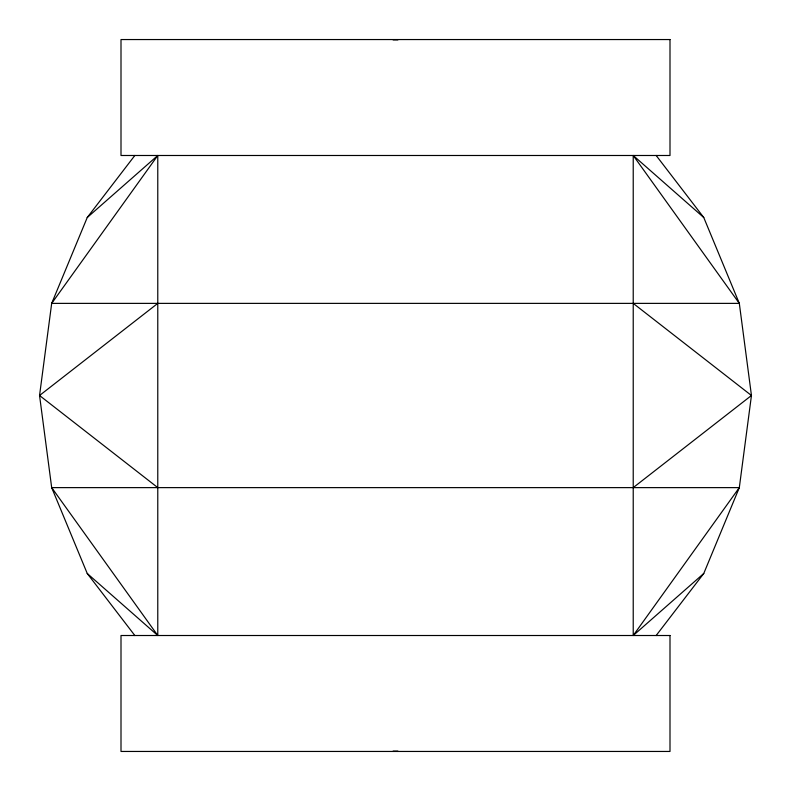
<?xml version="1.0" encoding="UTF-8"?>
<svg xmlns="http://www.w3.org/2000/svg" width="791" height="791" viewBox="0 0 791 791"><rect width="100%" height="100%" fill="white"/><g stroke="black" fill="none" stroke-linecap="round" stroke-linejoin="round"><path stroke-width="1.19" d="M134.875 155.441L87.237 217.525L51.682 303.378L39.55 395.5L51.682 487.622L87.237 573.475L134.875 635.559M656.125 635.559L703.763 573.475L739.318 487.622L751.45 395.5L739.318 303.378L703.763 217.525L656.125 155.441M87.237 573.475L157.775 635.509L157.775 155.491L51.682 303.378L739.318 303.378L633.225 155.491L633.225 635.509L703.763 573.475M633.225 635.509L739.318 487.622L51.682 487.622L157.775 635.509M87.237 217.525L157.775 155.491M157.775 303.378L39.55 395.5L157.775 487.622M633.225 487.622L751.45 395.5L633.225 303.378M393.078 39.866L397.922 39.866M397.922 751.134L393.078 751.134M633.225 155.491L703.763 217.525M669.997 39.55L121.003 39.55L121.003 155.491L669.997 155.491L669.997 39.55M669.997 635.509L121.003 635.509L121.003 751.45L669.997 751.45L669.997 635.509"/></g></svg>
